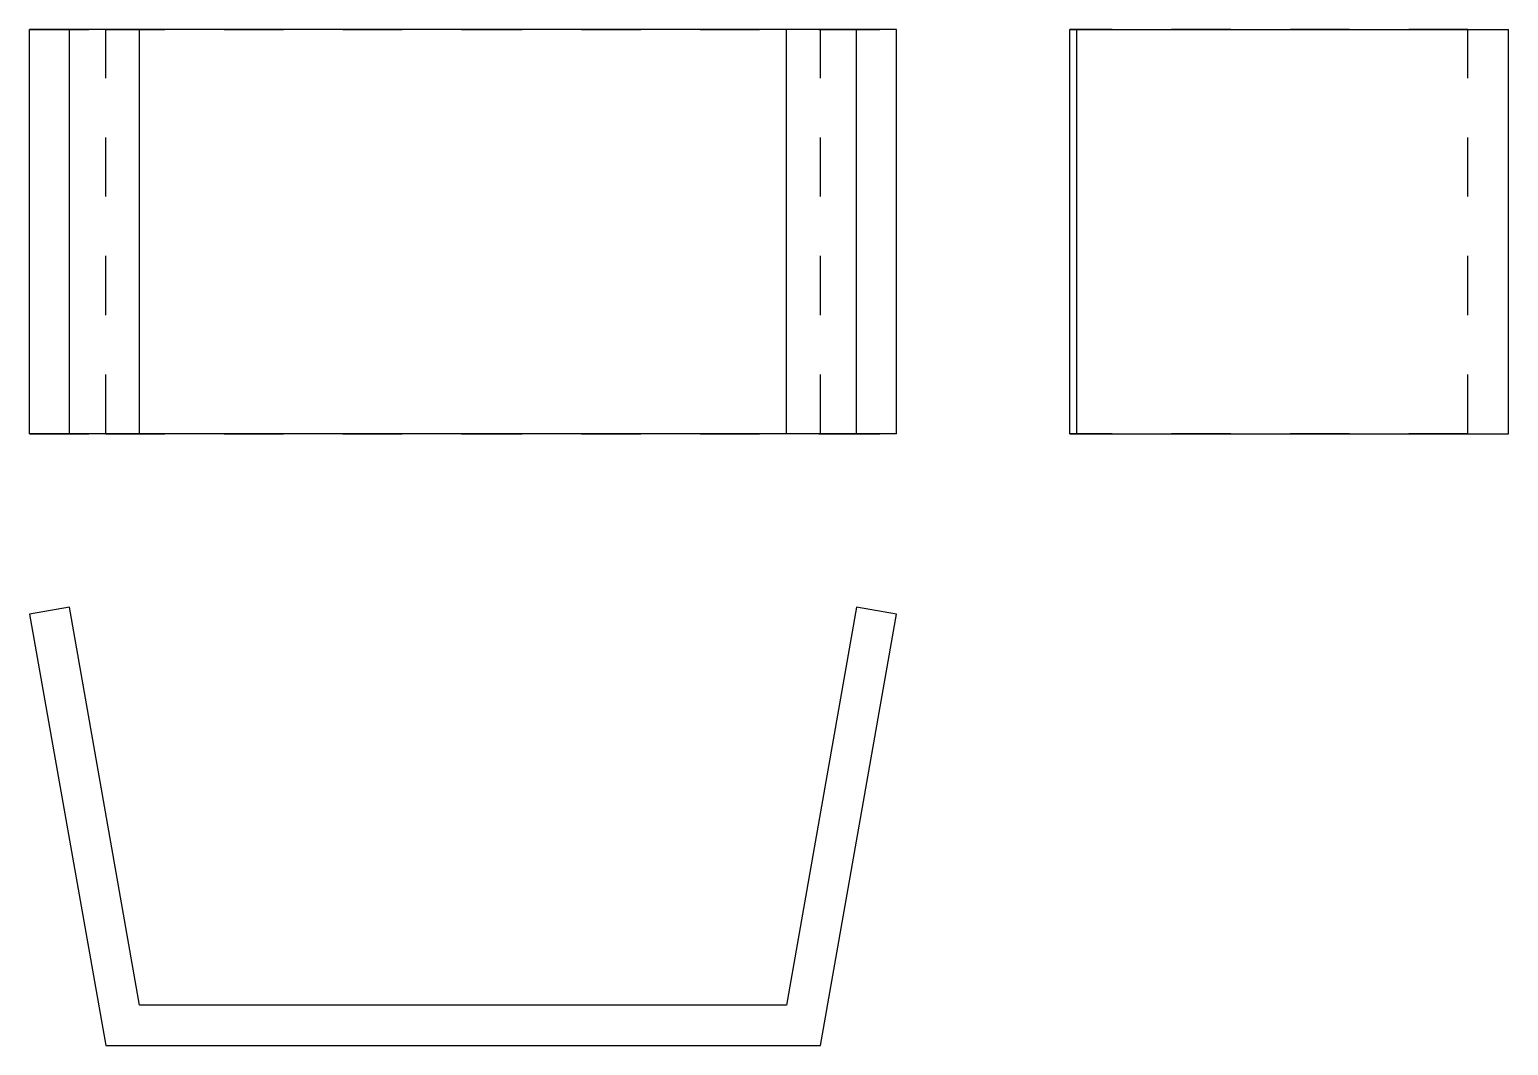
# Model space of a CAD drawing. Extents: x 0 to 2.49, y 0 to 1.71.
import ezdxf

# ---------------------------------------------------------------- set-up
doc = ezdxf.new("R2010")
doc.units = 0
doc.linetypes.add('HIDDEN', pattern=[0.0731, 0.048758, -0.024342])
for name, color, linetype in [('FRONT', 7, 'CONTINUOUS'), ('FRONT_HID', 7, 'HIDDEN'), ('LEFT', 7, 'CONTINUOUS'), ('LEFT_HID', 7, 'HIDDEN'), ('TOP', 7, 'CONTINUOUS')]:
    doc.layers.add(name, color=color, linetype=linetype)

msp = doc.modelspace()

# ---------------------------------------------------------------- linework, layer by layer
at = {"layer": 'FRONT'}
for p, q in [((0, 1.032041), (0, 1.713859)), ((0.067146, 1.713859), (0, 1.713859)), ((0.185542, 1.713859), (0.067146, 1.713859)), ((0.067146, 1.032041), (0.067146, 1.713859)), ((0.730997, 1.713859), (0.185542, 1.713859)), ((0.185542, 1.032041), (0.185542, 1.713859)), ((1.276452, 1.713859), (0.730997, 1.713859)), ((1.394848, 1.713859), (1.276452, 1.713859)), ((1.276452, 1.032041), (1.276452, 1.713859)), ((1.461994, 1.713859), (1.394848, 1.713859)), ((1.394848, 1.032041), (1.394848, 1.713859)), ((1.461994, 1.032041), (1.461994, 1.713859)), ((0.067146, 1.032041), (0, 1.032041)), ((0.185542, 1.032041), (0.067146, 1.032041)), ((0.730997, 1.032041), (0.185542, 1.032041)), ((1.276452, 1.032041), (0.730997, 1.032041)), ((1.394848, 1.032041), (1.276452, 1.032041)), ((1.461994, 1.032041), (1.394848, 1.032041))]:
    msp.add_line(p, q, dxfattribs=at)
at = {"layer": 'FRONT_HID', "linetype": 'HIDDEN'}
for p, q in [((0, 1.713859), (0.128331, 1.713859)), ((0.128331, 1.032041), (0.128331, 1.713859)), ((0.128331, 1.713859), (0.730997, 1.713859)), ((0.730997, 1.713859), (1.333663, 1.713859)), ((1.333663, 1.032041), (1.333663, 1.713859)), ((1.333663, 1.713859), (1.461994, 1.713859)), ((0, 1.032041), (0.128331, 1.032041)), ((0.128331, 1.032041), (0.730997, 1.032041)), ((0.730997, 1.032041), (1.333663, 1.032041)), ((1.333663, 1.032041), (1.461994, 1.032041))]:
    msp.add_line(p, q, dxfattribs=at)
at = {"layer": 'LEFT'}
for p, q in [((1.754393, 1.032041), (1.754393, 1.713859)), ((1.754393, 1.713859), (1.766233, 1.713859)), ((1.766233, 1.032041), (1.766233, 1.713859)), ((1.766233, 1.713859), (2.494035, 1.713859)), ((2.494035, 1.032041), (2.494035, 1.713859)), ((1.754393, 1.032041), (1.766233, 1.032041)), ((1.766233, 1.032041), (2.494035, 1.032041))]:
    msp.add_line(p, q, dxfattribs=at)
at = {"layer": 'LEFT_HID', "linetype": 'HIDDEN'}
for p, q in [((1.754393, 1.713859), (2.425853, 1.713859)), ((2.425853, 1.713859), (1.754393, 1.713859)), ((2.425853, 1.032041), (2.425853, 1.713859)), ((2.425853, 1.032041), (2.425853, 1.713859)), ((2.425853, 1.032041), (2.425853, 1.713859)), ((1.754393, 1.032041), (2.425853, 1.032041)), ((2.425853, 1.032041), (1.754393, 1.032041))]:
    msp.add_line(p, q, dxfattribs=at)
at = {"layer": 'TOP'}
for p, q in [((0.067146, 0.739642), (0, 0.727802)), ((0, 0.727802), (0.128331, 0)), ((0.185542, 0.068182), (0.067146, 0.739642)), ((1.394848, 0.739642), (1.276452, 0.068182)), ((1.333663, 0), (1.461994, 0.727802)), ((1.461994, 0.727802), (1.394848, 0.739642)), ((0.730997, 0.068182), (0.185542, 0.068182)), ((1.276452, 0.068182), (0.730997, 0.068182)), ((0.128331, 0), (0.730997, 0)), ((0.730997, 0), (1.333663, 0))]:
    msp.add_line(p, q, dxfattribs=at)

doc.saveas('drawing.dxf')
